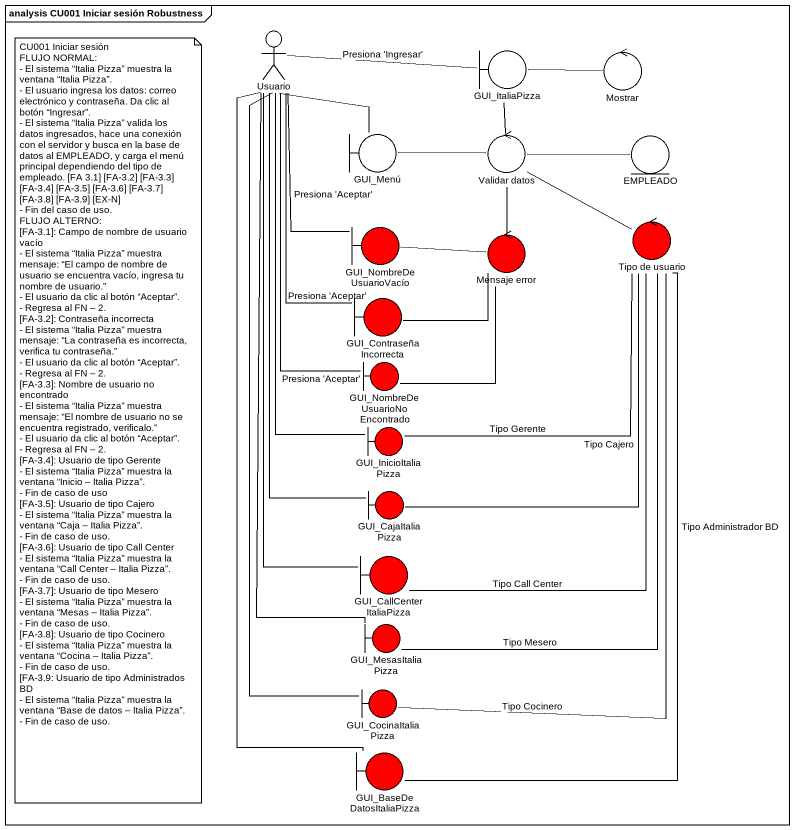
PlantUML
@startuml
mainframe analysis CU001 Iniciar sesión Robustness
actor Usuario
boundary GUI_ItaliaPizza
control Mostrar
boundary GUI_Menú
control "Validar datos" as Validar_datos
entity EMPLEADO
control "Tipo de usuario" as Tipo_de_usuario #FF0000
boundary GUI_NombreDeUsuarioVacío #FF0000
control "Mensaje error" as Mensaje_error #FF0000
boundary GUI_ContraseñaIncorrecta #FF0000
boundary "GUI_NombreDeUsuarioNoEncontrado" as GUI_NombreDeUsuarioNoEncontr #FF0000
boundary GUI_InicioItaliaPizza #FF0000
boundary GUI_CajaItaliaPizza #FF0000
boundary GUI_CallCenterItaliaPizza #FF0000
boundary GUI_MesasItaliaPizza #FF0000
boundary GUI_CocinaItaliaPizza #FF0000
boundary GUI_BaseDeDatosItaliaPizza #FF0000
Usuario -right- GUI_ItaliaPizza : Presiona 'Ingresar'
Usuario -- GUI_Menú
Usuario -- GUI_NombreDeUsuarioVacío : Presiona 'Aceptar'
Usuario -- GUI_ContraseñaIncorrecta : Presiona 'Aceptar'
Usuario -- GUI_NombreDeUsuarioNoEncontr : Presiona 'Aceptar'
Usuario -- GUI_InicioItaliaPizza
Usuario -- GUI_CajaItaliaPizza
Usuario -- GUI_CallCenterItaliaPizza
Usuario -- GUI_MesasItaliaPizza
Usuario -- GUI_CocinaItaliaPizza
Usuario -- GUI_BaseDeDatosItaliaPizza
GUI_ItaliaPizza -- Validar_datos
Mostrar -left- GUI_ItaliaPizza
Validar_datos -left- GUI_Menú
Validar_datos -right- EMPLEADO
Validar_datos -right- Tipo_de_usuario
Validar_datos -- Mensaje_error
Tipo_de_usuario -- GUI_InicioItaliaPizza : Tipo Gerente
Tipo_de_usuario -- GUI_CajaItaliaPizza : Tipo Cajero
Tipo_de_usuario -- GUI_CallCenterItaliaPizza : Tipo Call Center
Tipo_de_usuario -- GUI_CocinaItaliaPizza : Tipo Cocinero
Mensaje_error -left- GUI_NombreDeUsuarioVacío
Mensaje_error -left- GUI_ContraseñaIncorrecta
Mensaje_error -- GUI_NombreDeUsuarioNoEncontr
GUI_MesasItaliaPizza -up- Tipo_de_usuario : Tipo Mesero
GUI_BaseDeDatosItaliaPizza -up- Tipo_de_usuario : Tipo Administrador BD
note as N1
  CU001 Iniciar sesión
  FLUJO NORMAL:
  - El sistema “Italia Pizza” muestra la ventana “Italia Pizza”.
  - El usuario ingresa los datos: correo electrónico y contraseña. Da clic al botón “Ingresar”.
  - El sistema “Italia Pizza” valida los datos ingresados, hace una conexión con el servidor y busca en la base de datos al EMPLEADO, y carga el menú principal dependiendo del tipo de empleado. [FA 3.1] [FA-3.2] [FA-3.3] [FA-3.4] [FA-3.5] [FA-3.6] [FA-3.7] [FA-3.8] [FA-3.9] [EX-N]
  - Fin del caso de uso.
  FLUJO ALTERNO:
  [FA-3.1]: Campo de nombre de usuario vacío
  - El sistema “Italia Pizza” muestra mensaje: “El campo de nombre de usuario se encuentra vacío, ingresa tu nombre de usuario.”
  - El usuario da clic al botón “Aceptar”.
  - Regresa al FN – 2.
  [FA-3.2]: Contraseña incorrecta
  - El sistema “Italia Pizza” muestra mensaje: “La contraseña es incorrecta, verifica tu contraseña.”
  - El usuario da clic al botón “Aceptar”.
  - Regresa al FN – 2.
  [FA-3.3]: Nombre de usuario no encontrado
  - El sistema “Italia Pizza” muestra mensaje: “El nombre de usuario no se encuentra registrado, verificalo.”
  - El usuario da clic al botón “Aceptar”.
  - Regresa al FN – 2.
  [FA-3.4]: Usuario de tipo Gerente
  - El sistema “Italia Pizza” muestra la ventana “Inicio – Italia Pizza”.
  - Fin de caso de uso
  [FA-3.5]: Usuario de tipo Cajero
  - El sistema “Italia Pizza” muestra la ventana “Caja – Italia Pizza”.
  - Fin de caso de uso.
  [FA-3.6]: Usuario de tipo Call Center
  - El sistema “Italia Pizza” muestra la ventana “Call Center – Italia Pizza”.
  - Fin de caso de uso.
  [FA-3.7]: Usuario de tipo Mesero
  - El sistema “Italia Pizza” muestra la ventana “Mesas – Italia Pizza”.
  - Fin de caso de uso.
  [FA-3.8]: Usuario de tipo Cocinero
  - El sistema “Italia Pizza” muestra la ventana “Cocina – Italia Pizza”.
  - Fin de caso de uso.
  [FA-3.9: Usuario de tipo Administrados BD
  - El sistema “Italia Pizza” muestra la ventana “Base de datos – Italia Pizza”.
  - Fin de caso de uso.
end note
@enduml
